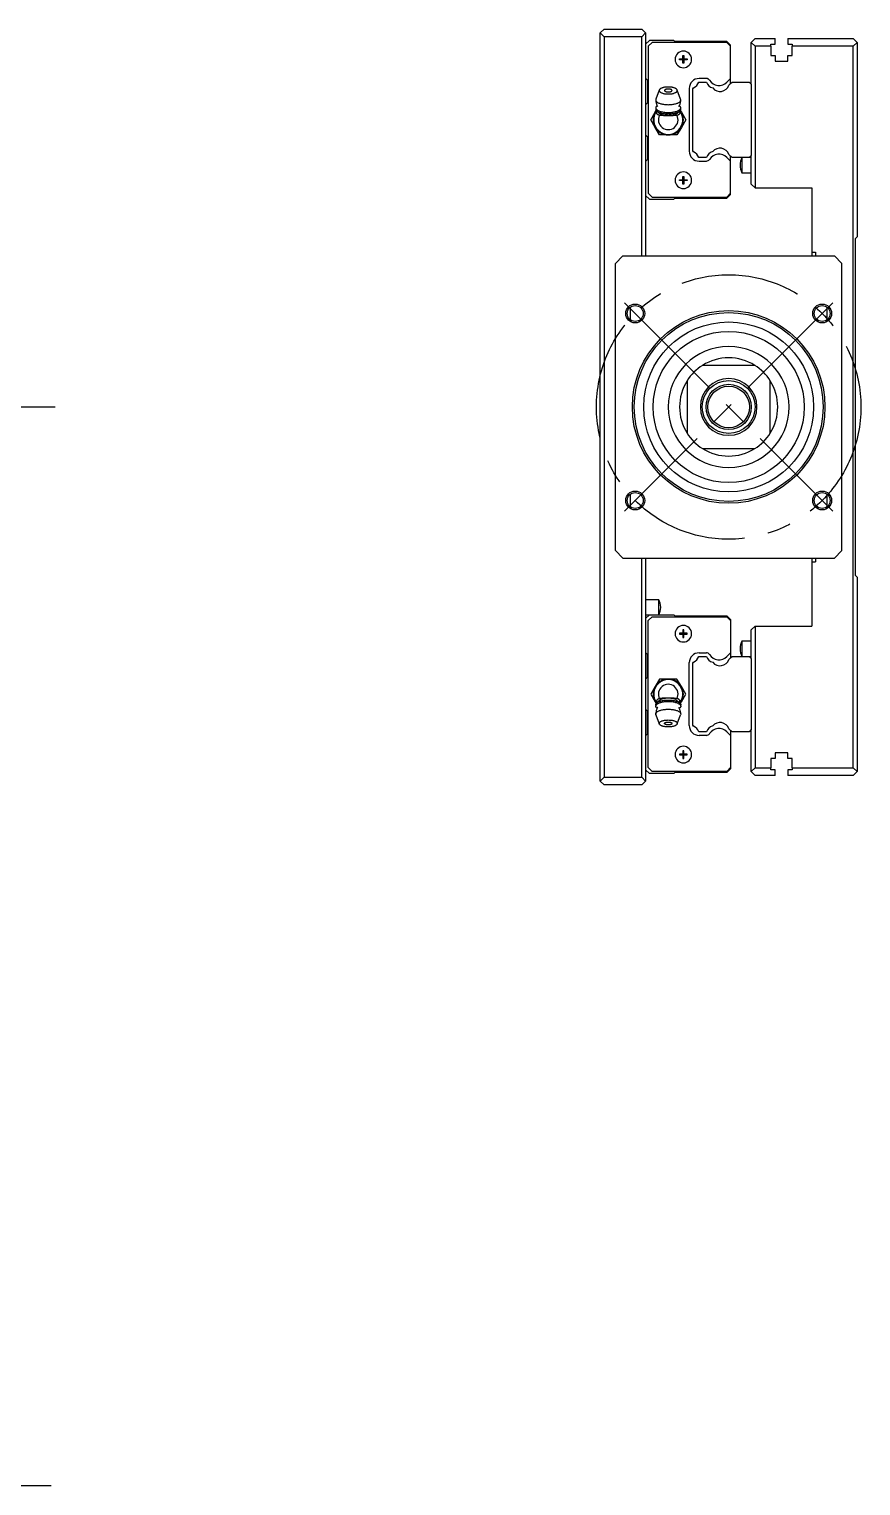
# Model space of a CAD drawing. Extents: x -34 to 620, y -356 to 113.
# Drawn here: x 399.8 to 620, y -285.5 to 100 of the extents above; entities that cross this region are included whole.
import ezdxf

# ---------------------------------------------------------------- set-up
doc = ezdxf.new("R2010")
doc.units = 0
doc.linetypes.add('CENTER', pattern=[50.8, 31.75, -6.35, 6.35, -6.35])
doc.layers.get('0').update_dxf_attribs({"linetype": 'CONTINUOUS'})
doc.layers.add('CENTER', color=1, linetype='CENTER')

msp = doc.modelspace()

# ---------------------------------------------------------------- linework, layer by layer
at = {"color": 7, "linetype": 'CONTINUOUS'}
for p, q in [((552.05, 100), (551.05, 99)), ((551.05, -99), (551.05, 99)), ((551.05, 99), (552.05, 98)), ((552.05, 100), (562.05, 100)), ((552.05, 98), (552.05, -98)), ((562.05, 98), (552.05, 98)), ((563.05, 99), (562.05, 100)), ((562.05, 98), (563.05, 99)), ((562.05, 40), (562.05, 98)), ((563.05, 99), (563.05, 40)), ((564.05, 97), (563.05, 96)), ((564.75, 96.45), (563.75, 95.45)), ((570.55, 97), (564.05, 97)), ((584.55, 96.45), (564.75, 96.45)), ((570.8, 96.75), (570.55, 97)), ((584.55, 96.75), (570.8, 96.75)), ((585.55, 95.75), (584.55, 96.75)), ((585.55, 95.45), (584.55, 96.45)), ((591.04, 96.5), (592.04, 97.5)), ((591.04, 85.4), (591.04, 96.5)), ((592.04, 95.5), (591.04, 96.5)), ((592.04, 97.5), (597.34, 97.5)), ((597.34, 96), (597.34, 97.5)), ((600.74, 97.5), (618.04, 97.5)), ((600.74, 97.5), (600.74, 96)), ((618.04, 97.5), (619.04, 96.5)), ((619.04, 96.5), (618.04, 95.5)), ((619.04, 96.5), (619.04, 45)), ((563.75, 95.45), (563.75, 56.55)), ((572.94, 92.1), (572.94, 93)), ((572.94, 93), (573.14, 93)), ((573.14, 93), (573.14, 92.1)), ((585.55, 95.45), (585.55, 95.75)), ((585.55, 86.92), (585.55, 95.45)), ((596.19, 95.5), (592.04, 95.5)), ((592.04, 95.5), (592.04, 58)), ((596.19, 95.5), (596.19, 96)), ((596.19, 96), (597.34, 96)), ((596.19, 95.5), (596.19, 93)), ((596.19, 93), (597.34, 93)), ((597.34, 93), (597.34, 91.5)), ((600.74, 96), (601.89, 96)), ((600.74, 93), (601.89, 93)), ((600.74, 91.5), (600.74, 93)), ((601.89, 96), (601.89, 95.5)), ((601.89, 93), (601.89, 95.5)), ((618.04, 95.5), (601.89, 95.5)), ((618.04, -95.5), (618.04, 95.5)), ((572.05, 91.9), (572.05, 92.1)), ((572.05, 92.1), (572.94, 92.1)), ((572.94, 91.9), (572.05, 91.9)), ((572.94, 92.1), (573.04, 92)), ((572.94, 91.9), (573.04, 92)), ((572.94, 91), (572.94, 91.9)), ((573.14, 91), (572.94, 91)), ((573.14, 92.1), (573.04, 92)), ((573.14, 91.9), (573.04, 92)), ((573.14, 92.1), (574.04, 92.1)), ((574.04, 91.9), (573.14, 91.9)), ((573.14, 91.9), (573.14, 91)), ((574.04, 92.1), (574.04, 91.9)), ((597.34, 91.5), (600.74, 91.5)), ((563.05, 87), (563.55, 86.5)), ((563.55, 86.5), (563.55, 80.5)), ((577.11, 86), (579.18, 86)), ((579.13, 86.93), (577.22, 86.93)), ((585.55, 86.92), (584.58, 85.95)), ((585.1, 85.15), (585.55, 85.6)), ((585.55, 85.6), (585.55, 86.92)), ((585.55, 85.6), (585.95, 86)), ((585.95, 86), (590.45, 86)), ((590.45, 86), (591.04, 85.4)), ((591.04, 85.4), (591.04, 66.6)), ((565.78, 81.44), (565.74, 81.27)), ((565.74, 81.27), (565.76, 81.17)), ((565.74, 81.27), (565.74, 81.26)), ((565.74, 81.26), (565.75, 81.09)), ((565.75, 81.09), (565.76, 80.93)), ((565.76, 81.17), (565.79, 81.07)), ((566.67, 83.89), (565.78, 81.44)), ((565.79, 81.07), (565.84, 80.97)), ((565.84, 80.97), (565.91, 80.88)), ((566.67, 83.89), (566.65, 83.81)), ((566.65, 83.81), (566.65, 83.73)), ((566.65, 83.73), (566.66, 83.65)), ((566.66, 83.65), (566.69, 83.58)), ((566.7, 83.95), (566.67, 83.89)), ((566.69, 83.58), (566.74, 83.5)), ((566.74, 84.02), (566.7, 83.95)), ((566.79, 84.08), (566.74, 84.02)), ((566.74, 83.5), (566.81, 83.42)), ((566.86, 84.14), (566.79, 84.08)), ((566.81, 83.42), (566.89, 83.35)), ((566.93, 84.2), (566.86, 84.14)), ((566.89, 83.35), (566.99, 83.28)), ((567.02, 84.25), (566.93, 84.2)), ((566.99, 83.28), (567.11, 83.22)), ((567.12, 84.31), (567.02, 84.25)), ((567.11, 83.22), (567.23, 83.16)), ((567.23, 84.36), (567.12, 84.31)), ((567.34, 84.41), (567.23, 84.36)), ((567.23, 83.16), (567.38, 83.1)), ((567.47, 84.45), (567.34, 84.41)), ((567.38, 83.1), (567.53, 83.05)), ((567.6, 84.49), (567.47, 84.45)), ((567.53, 83.05), (567.69, 83)), ((567.74, 84.53), (567.6, 84.49)), ((567.69, 83), (567.87, 82.96)), ((567.89, 84.57), (567.74, 84.53)), ((567.87, 82.96), (568.05, 82.92)), ((568.05, 84.6), (567.89, 84.57)), ((568.2, 84.62), (568.05, 84.6)), ((568.06, 83.83), (568.05, 83.79)), ((568.05, 83.79), (568.05, 83.76)), ((568.05, 83.76), (568.05, 83.73)), ((568.05, 83.73), (568.06, 83.69)), ((568.05, 82.92), (568.24, 82.9)), ((568.08, 83.86), (568.06, 83.83)), ((568.06, 83.69), (568.08, 83.66)), ((568.11, 83.89), (568.08, 83.86)), ((568.08, 83.66), (568.11, 83.63)), ((568.14, 83.92), (568.11, 83.89)), ((568.11, 83.63), (568.14, 83.6)), ((568.18, 83.95), (568.14, 83.92)), ((568.14, 83.6), (568.18, 83.57)), ((568.23, 83.98), (568.18, 83.95)), ((568.18, 83.57), (568.23, 83.54)), ((568.37, 84.64), (568.2, 84.62)), ((568.28, 84.01), (568.23, 83.98)), ((568.23, 83.54), (568.28, 83.51)), ((568.24, 82.9), (568.44, 82.87)), ((568.34, 84.03), (568.28, 84.01)), ((568.28, 83.51), (568.34, 83.49)), ((568.4, 84.05), (568.34, 84.03)), ((568.34, 83.49), (568.4, 83.47)), ((568.53, 84.66), (568.37, 84.64)), ((568.47, 84.07), (568.4, 84.05)), ((568.4, 83.47), (568.47, 83.45)), ((568.44, 82.87), (568.64, 82.86)), ((568.55, 84.09), (568.47, 84.07)), ((568.47, 83.45), (568.55, 83.43)), ((568.7, 84.67), (568.53, 84.66)), ((568.62, 84.11), (568.55, 84.09)), ((568.55, 83.43), (568.62, 83.41)), ((568.7, 84.12), (568.62, 84.11)), ((568.62, 83.41), (568.7, 83.4)), ((568.64, 82.86), (568.84, 82.85)), ((568.87, 84.68), (568.7, 84.67)), ((568.79, 84.13), (568.7, 84.12)), ((568.7, 83.4), (568.79, 83.39)), ((568.87, 84.14), (568.79, 84.13)), ((568.79, 83.39), (568.87, 83.38)), ((568.84, 82.85), (569.04, 82.84)), ((569.04, 84.68), (568.87, 84.68)), ((568.96, 84.14), (568.87, 84.14)), ((568.87, 83.38), (568.96, 83.38)), ((569.04, 84.14), (568.96, 84.14)), ((568.96, 83.38), (569.04, 83.38)), ((569.22, 84.68), (569.04, 84.68)), ((569.13, 84.14), (569.04, 84.14)), ((569.04, 83.38), (569.13, 83.38)), ((569.04, 82.84), (569.25, 82.85)), ((569.22, 84.14), (569.13, 84.14)), ((569.13, 83.38), (569.22, 83.38)), ((569.39, 84.67), (569.22, 84.68)), ((569.3, 84.13), (569.22, 84.14)), ((569.22, 83.38), (569.3, 83.39)), ((569.25, 82.85), (569.45, 82.86)), ((569.39, 84.12), (569.3, 84.13)), ((569.3, 83.39), (569.39, 83.4)), ((569.56, 84.66), (569.39, 84.67)), ((569.47, 84.11), (569.39, 84.12)), ((569.39, 83.4), (569.47, 83.41)), ((569.45, 82.86), (569.65, 82.87)), ((569.54, 84.09), (569.47, 84.11)), ((569.47, 83.41), (569.54, 83.43)), ((569.62, 84.07), (569.54, 84.09)), ((569.54, 83.43), (569.62, 83.45)), ((569.72, 84.64), (569.56, 84.66)), ((569.69, 84.05), (569.62, 84.07)), ((569.62, 83.45), (569.69, 83.47)), ((569.65, 82.87), (569.85, 82.9)), ((569.75, 84.03), (569.69, 84.05)), ((569.69, 83.47), (569.75, 83.49)), ((569.89, 84.62), (569.72, 84.64)), ((569.81, 84.01), (569.75, 84.03)), ((569.75, 83.49), (569.81, 83.51)), ((569.86, 83.98), (569.81, 84.01)), ((569.81, 83.51), (569.86, 83.54)), ((569.85, 82.9), (570.04, 82.92)), ((569.91, 83.95), (569.86, 83.98)), ((569.86, 83.54), (569.91, 83.57)), ((570.04, 84.6), (569.89, 84.62)), ((569.95, 83.92), (569.91, 83.95)), ((569.91, 83.57), (569.95, 83.6)), ((569.98, 83.89), (569.95, 83.92)), ((569.95, 83.6), (569.98, 83.63)), ((570.01, 83.86), (569.98, 83.89)), ((569.98, 83.63), (570.01, 83.66)), ((570.03, 83.83), (570.01, 83.86)), ((570.01, 83.66), (570.03, 83.69)), ((570.04, 83.79), (570.03, 83.83)), ((570.03, 83.69), (570.04, 83.73)), ((570.2, 84.57), (570.04, 84.6)), ((570.04, 83.76), (570.04, 83.79)), ((570.04, 83.73), (570.04, 83.76)), ((570.04, 82.92), (570.22, 82.96)), ((570.35, 84.53), (570.2, 84.57)), ((570.22, 82.96), (570.4, 83)), ((570.49, 84.49), (570.35, 84.53)), ((570.4, 83), (570.56, 83.05)), ((570.62, 84.45), (570.49, 84.49)), ((570.56, 83.05), (570.71, 83.1)), ((570.75, 84.41), (570.62, 84.45)), ((570.71, 83.1), (570.86, 83.16)), ((570.86, 84.36), (570.75, 84.41)), ((570.97, 84.31), (570.86, 84.36)), ((570.86, 83.16), (570.98, 83.22)), ((571.07, 84.25), (570.97, 84.31)), ((570.98, 83.22), (571.1, 83.28)), ((571.16, 84.2), (571.07, 84.25)), ((571.1, 83.28), (571.2, 83.35)), ((571.23, 84.14), (571.16, 84.2)), ((571.2, 83.35), (571.28, 83.42)), ((571.3, 84.08), (571.23, 84.14)), ((571.28, 83.42), (571.35, 83.5)), ((571.35, 84.02), (571.3, 84.08)), ((571.39, 83.95), (571.35, 84.02)), ((571.35, 83.5), (571.4, 83.58)), ((571.42, 83.89), (571.39, 83.95)), ((571.4, 83.58), (571.43, 83.65)), ((572.31, 81.44), (571.42, 83.89)), ((571.44, 83.81), (571.42, 83.89)), ((571.43, 83.65), (571.44, 83.73)), ((571.44, 83.73), (571.44, 83.81)), ((572.18, 80.88), (572.25, 80.97)), ((572.25, 80.97), (572.3, 81.07)), ((572.3, 81.07), (572.33, 81.17)), ((572.34, 81.27), (572.31, 81.44)), ((572.31, 80.82), (572.33, 80.98)), ((572.33, 81.17), (572.34, 81.27)), ((572.33, 80.98), (572.34, 81.15)), ((572.34, 81.15), (572.34, 81.27)), ((574.62, 84.33), (574.62, 67.67)), ((575.54, 84.2), (575.71, 84.48)), ((575.54, 67.8), (575.54, 84.2)), ((563.55, 80.5), (563.05, 80)), ((564.43, 76), (565.58, 78)), ((565.58, 78), (565.86, 78.49)), ((565.76, 79.33), (565.75, 79.26)), ((565.75, 79.26), (565.74, 79.19)), ((565.74, 79.19), (565.74, 78.82)), ((565.74, 79.19), (565.76, 79.09)), ((565.74, 78.82), (565.75, 78.75)), ((565.75, 78.75), (565.76, 78.69)), ((565.76, 80.93), (565.78, 80.77)), ((565.79, 79.39), (565.76, 79.33)), ((565.76, 79.09), (565.79, 78.99)), ((565.76, 78.69), (565.79, 78.62)), ((565.78, 80.77), (565.81, 80.61)), ((565.82, 79.46), (565.79, 79.39)), ((565.79, 78.99), (565.84, 78.9)), ((565.79, 78.62), (565.82, 78.55)), ((565.81, 80.61), (565.85, 80.45)), ((565.86, 79.52), (565.82, 79.46)), ((565.82, 78.55), (565.86, 78.49)), ((565.84, 78.9), (565.91, 78.8)), ((565.85, 80.45), (565.89, 80.3)), ((565.91, 79.59), (565.86, 79.52)), ((565.86, 78.49), (565.91, 78.42)), ((565.89, 80.3), (565.94, 80.14)), ((565.91, 80.88), (566, 80.78)), ((565.97, 79.65), (565.91, 79.59)), ((565.91, 78.8), (566, 78.71)), ((565.91, 78.42), (565.97, 78.36)), ((565.94, 80.14), (566, 80)), ((565.96, 77.98), (565.97, 78.05)), ((565.96, 77.91), (565.96, 77.98)), ((565.96, 77.84), (565.96, 77.91)), ((565.97, 77.78), (565.96, 77.84)), ((566.04, 79.71), (565.97, 79.65)), ((565.97, 78.36), (566.04, 78.3)), ((565.97, 78.05), (565.98, 78.12)), ((565.99, 77.72), (565.97, 77.78)), ((565.98, 78.12), (566.01, 78.2)), ((566.01, 77.66), (565.99, 77.72)), ((566, 80.78), (566.1, 80.69)), ((566, 80), (566.06, 79.85)), ((566, 78.71), (566.1, 78.62)), ((566.01, 78.2), (566.04, 78.27)), ((566.04, 77.61), (566.01, 77.66)), ((566.11, 79.77), (566.04, 79.71)), ((566.04, 78.3), (567.04, 77.46)), ((566.04, 78.3), (566.16, 78.21)), ((566.04, 78.27), (566.04, 78.29)), ((566.08, 77.55), (566.04, 77.61)), ((566.06, 79.85), (566.13, 79.71)), ((566.12, 77.5), (566.08, 77.55)), ((566.1, 80.69), (566.23, 80.61)), ((566.1, 78.62), (566.23, 78.53)), ((566.17, 77.46), (566.12, 77.5)), ((566.13, 79.71), (566.21, 79.57)), ((566.16, 78.21), (566.3, 78.12)), ((566.22, 77.41), (566.17, 77.46)), ((566.21, 79.57), (566.25, 79.51)), ((566.29, 77.36), (566.22, 77.41)), ((566.23, 80.61), (566.38, 80.52)), ((566.23, 78.53), (566.38, 78.45)), ((566.37, 77.32), (566.29, 77.36)), ((566.3, 78.12), (566.46, 78.03)), ((566.45, 77.28), (566.37, 77.32)), ((566.38, 80.52), (566.54, 80.45)), ((566.38, 78.45), (566.54, 78.37)), ((566.54, 77.24), (566.45, 77.28)), ((566.46, 78.03), (566.64, 77.96)), ((566.54, 80.45), (566.71, 80.37)), ((566.54, 78.37), (566.71, 78.3)), ((566.63, 77.21), (566.54, 77.24)), ((566.73, 77.18), (566.63, 77.21)), ((566.64, 77.96), (566.83, 77.88)), ((566.71, 80.37), (566.9, 80.31)), ((566.71, 78.3), (566.9, 78.23)), ((566.89, 77.16), (566.73, 77.18)), ((566.83, 77.88), (567.04, 77.82)), ((567.04, 77.15), (566.89, 77.16)), ((566.9, 80.31), (567.11, 80.24)), ((566.9, 78.23), (567.11, 78.17)), ((567.04, 77.82), (567.26, 77.76)), ((567.09, 77.42), (567.04, 77.46)), ((567.04, 77.46), (567.04, 77.46)), ((567.19, 77.13), (567.04, 77.15)), ((567.14, 77.39), (567.09, 77.42)), ((567.11, 80.24), (567.32, 80.19)), ((567.11, 78.17), (567.32, 78.11)), ((567.2, 77.35), (567.14, 77.39)), ((567.35, 77.12), (567.19, 77.13)), ((567.26, 77.32), (567.2, 77.35)), ((567.26, 77.76), (567.49, 77.71)), ((567.33, 77.3), (567.26, 77.32)), ((567.32, 80.19), (567.55, 80.14)), ((567.32, 78.11), (567.55, 78.07)), ((567.4, 77.27), (567.33, 77.3)), ((567.52, 77.11), (567.35, 77.12)), ((567.48, 77.25), (567.4, 77.27)), ((567.55, 77.23), (567.48, 77.25)), ((567.49, 77.71), (567.73, 77.66)), ((567.68, 77.1), (567.52, 77.11)), ((567.55, 80.14), (567.78, 80.1)), ((567.55, 78.07), (567.78, 78.02)), ((567.64, 77.21), (567.55, 77.23)), ((567.72, 77.19), (567.64, 77.21)), ((567.8, 77.18), (567.72, 77.19)), ((567.73, 77.66), (567.99, 77.63)), ((567.78, 80.1), (568.03, 80.07)), ((567.78, 78.02), (568.03, 77.99)), ((567.88, 77.16), (567.8, 77.18)), ((567.96, 77.15), (567.88, 77.16)), ((568.04, 77.14), (567.96, 77.15)), ((567.99, 77.63), (568.24, 77.6)), ((568.03, 80.07), (568.27, 80.04)), ((568.03, 77.99), (568.27, 77.96)), ((568.12, 77.13), (568.04, 77.14)), ((568.21, 77.13), (568.12, 77.13)), ((568.3, 77.12), (568.21, 77.13)), ((568.24, 77.6), (568.51, 77.58)), ((568.27, 80.04), (568.53, 80.02)), ((568.27, 77.96), (568.53, 77.94)), ((568.39, 77.11), (568.3, 77.12)), ((568.48, 77.11), (568.39, 77.11)), ((568.51, 77.58), (568.78, 77.56)), ((568.53, 80.02), (568.79, 80.01)), ((568.53, 77.94), (568.79, 77.93)), ((568.78, 77.56), (569.04, 77.56)), ((568.79, 80.01), (569.04, 80)), ((568.79, 77.93), (569.04, 77.93)), ((569.04, 77.93), (569.3, 77.93)), ((569.04, 77.56), (569.31, 77.56)), ((569.04, 80), (569.3, 80.01)), ((569.3, 80.01), (569.56, 80.02)), ((569.3, 77.93), (569.56, 77.94)), ((569.31, 77.56), (569.58, 77.58)), ((569.56, 80.02), (569.82, 80.04)), ((569.56, 77.94), (569.82, 77.96)), ((569.58, 77.58), (569.85, 77.6)), ((569.7, 77.11), (569.61, 77.11)), ((569.79, 77.12), (569.7, 77.11)), ((569.88, 77.13), (569.79, 77.12)), ((569.82, 80.04), (570.06, 80.07)), ((569.82, 77.96), (570.06, 77.99)), ((569.85, 77.6), (570.1, 77.63)), ((569.97, 77.13), (569.88, 77.13)), ((570.05, 77.14), (569.97, 77.13)), ((570.13, 77.15), (570.05, 77.14)), ((570.06, 80.07), (570.31, 80.1)), ((570.06, 77.99), (570.31, 78.02)), ((570.1, 77.63), (570.36, 77.66)), ((570.21, 77.16), (570.13, 77.15)), ((570.29, 77.18), (570.21, 77.16)), ((570.37, 77.19), (570.29, 77.18)), ((570.31, 80.1), (570.54, 80.14)), ((570.31, 78.02), (570.54, 78.07)), ((570.36, 77.66), (570.6, 77.71)), ((570.45, 77.21), (570.37, 77.19)), ((570.62, 77.11), (570.43, 77.1)), ((570.54, 77.23), (570.45, 77.21)), ((570.54, 80.14), (570.77, 80.19)), ((570.54, 78.07), (570.77, 78.11)), ((570.61, 77.25), (570.54, 77.23)), ((570.6, 77.71), (570.83, 77.76)), ((570.69, 77.27), (570.61, 77.25)), ((570.83, 77.13), (570.62, 77.11)), ((570.76, 77.3), (570.69, 77.27)), ((570.83, 77.32), (570.76, 77.3)), ((570.77, 80.19), (570.98, 80.24)), ((570.77, 78.11), (570.98, 78.17)), ((570.83, 77.76), (571.05, 77.82)), ((570.89, 77.35), (570.83, 77.32)), ((571, 77.14), (570.83, 77.13)), ((570.95, 77.39), (570.89, 77.35)), ((571, 77.42), (570.95, 77.39)), ((570.98, 80.24), (571.19, 80.31)), ((570.98, 78.17), (571.19, 78.23)), ((571.05, 77.46), (571, 77.42)), ((571.18, 77.16), (571, 77.14)), ((571.05, 77.46), (572.05, 78.3)), ((571.05, 77.82), (571.26, 77.88)), ((571.05, 77.46), (571.05, 77.46)), ((571.36, 77.18), (571.18, 77.16)), ((571.19, 80.31), (571.38, 80.37)), ((571.19, 78.23), (571.38, 78.3)), ((571.26, 77.88), (571.45, 77.96)), ((571.46, 77.21), (571.36, 77.18)), ((571.38, 80.37), (571.55, 80.45)), ((571.38, 78.3), (571.55, 78.37)), ((571.45, 77.96), (571.63, 78.03)), ((571.55, 77.24), (571.46, 77.21)), ((571.55, 80.45), (571.71, 80.52)), ((571.55, 78.37), (571.71, 78.45)), ((571.64, 77.28), (571.55, 77.24)), ((571.63, 78.03), (571.79, 78.12)), ((571.72, 77.32), (571.64, 77.28)), ((571.71, 80.52), (571.86, 80.61)), ((571.71, 78.45), (571.86, 78.53)), ((571.8, 77.36), (571.72, 77.32)), ((571.79, 78.12), (571.93, 78.21)), ((571.87, 77.41), (571.8, 77.36)), ((571.84, 79.52), (571.86, 79.55)), ((571.86, 80.61), (571.99, 80.69)), ((571.86, 79.55), (571.95, 79.7)), ((571.86, 78.53), (571.99, 78.62)), ((571.92, 77.46), (571.87, 77.41)), ((571.97, 77.5), (571.92, 77.46)), ((571.93, 78.21), (572.05, 78.3)), ((571.95, 79.7), (572.03, 79.85)), ((572.01, 77.55), (571.97, 77.5)), ((572.05, 79.71), (571.98, 79.77)), ((571.99, 80.69), (572.09, 80.78)), ((571.99, 78.62), (572.09, 78.71)), ((572.05, 77.61), (572.01, 77.55)), ((572.03, 79.85), (572.1, 80.01)), ((572.12, 79.65), (572.05, 79.71)), ((572.05, 78.3), (572.12, 78.36)), ((572.05, 78.29), (572.05, 78.27)), ((572.05, 78.27), (572.08, 78.2)), ((572.08, 77.66), (572.05, 77.61)), ((572.08, 78.2), (572.11, 78.12)), ((572.1, 77.72), (572.08, 77.66)), ((572.09, 80.78), (572.18, 80.88)), ((572.09, 78.71), (572.18, 78.8)), ((572.1, 80.01), (572.16, 80.17)), ((572.12, 77.78), (572.1, 77.72)), ((572.11, 78.12), (572.12, 78.05)), ((572.18, 79.59), (572.12, 79.65)), ((572.12, 78.36), (572.18, 78.42)), ((572.12, 78.05), (572.13, 77.98)), ((572.13, 77.84), (572.12, 77.78)), ((572.13, 77.98), (572.13, 77.91)), ((572.13, 77.91), (572.13, 77.84)), ((572.16, 80.17), (572.21, 80.33)), ((572.23, 79.52), (572.18, 79.59)), ((572.18, 78.8), (572.25, 78.9)), ((572.18, 78.42), (572.23, 78.49)), ((572.21, 80.33), (572.25, 80.49)), ((572.27, 79.46), (572.23, 79.52)), ((572.23, 78.49), (572.27, 78.55)), ((572.23, 78.49), (572.51, 78)), ((572.25, 80.49), (572.29, 80.65)), ((572.25, 78.9), (572.3, 78.99)), ((572.3, 79.39), (572.27, 79.46)), ((572.27, 78.55), (572.3, 78.62)), ((572.29, 80.65), (572.31, 80.82)), ((572.33, 79.33), (572.3, 79.39)), ((572.3, 78.99), (572.33, 79.09)), ((572.3, 78.62), (572.33, 78.69)), ((572.34, 79.26), (572.33, 79.33)), ((572.33, 79.09), (572.34, 79.19)), ((572.33, 78.69), (572.34, 78.75)), ((572.34, 79.19), (572.34, 79.26)), ((572.34, 78.82), (572.34, 79.19)), ((572.34, 78.75), (572.34, 78.82)), ((572.51, 78), (573.66, 76)), ((565.58, 74), (564.43, 76)), ((566.74, 72), (565.58, 74)), ((567.84, 77.09), (567.68, 77.1)), ((568.02, 77.09), (567.84, 77.09)), ((568.19, 77.08), (568.02, 77.09)), ((568.36, 77.08), (568.19, 77.08)), ((568.52, 77.08), (568.36, 77.08)), ((568.57, 77.1), (568.48, 77.11)), ((568.7, 77.07), (568.52, 77.08)), ((568.65, 77.1), (568.57, 77.1)), ((568.73, 77.1), (568.65, 77.1)), ((568.87, 77.07), (568.7, 77.07)), ((568.81, 77.1), (568.73, 77.1)), ((568.89, 77.09), (568.81, 77.1)), ((569.04, 77.07), (568.87, 77.07)), ((568.97, 77.09), (568.89, 77.09)), ((569.04, 77.09), (568.97, 77.09)), ((569.12, 77.09), (569.04, 77.09)), ((569.25, 77.07), (569.04, 77.07)), ((569.2, 77.09), (569.12, 77.09)), ((569.28, 77.1), (569.2, 77.09)), ((569.45, 77.07), (569.25, 77.07)), ((569.36, 77.1), (569.28, 77.1)), ((569.44, 77.1), (569.36, 77.1)), ((569.52, 77.1), (569.44, 77.1)), ((569.65, 77.08), (569.45, 77.07)), ((569.61, 77.11), (569.52, 77.1)), ((569.84, 77.08), (569.65, 77.08)), ((570.04, 77.09), (569.84, 77.08)), ((570.25, 77.09), (570.04, 77.09)), ((570.43, 77.1), (570.25, 77.09)), ((572.51, 74), (571.35, 72)), ((573.66, 76), (572.51, 74)), ((563.05, 72), (563.55, 71.5)), ((563.55, 71.5), (563.55, 65.5)), ((569.04, 72), (566.74, 72)), ((571.35, 72), (569.04, 72)), ((575.71, 67.52), (575.54, 67.8)), ((579.18, 66), (577.11, 66)), ((584.58, 66.05), (585.55, 65.08)), ((585.95, 66), (585.1, 66.85)), ((585.55, 65.08), (585.55, 66.4)), ((590.45, 66), (585.95, 66)), ((588.54, 66), (588.54, 62)), ((591.04, 66.6), (590.45, 66)), ((591.04, 66), (590.45, 66)), ((591.04, 59), (591.04, 66.6)), ((563.55, 65.5), (563.05, 65)), ((577.22, 65.07), (579.13, 65.07)), ((585.55, 56.55), (585.55, 65.08)), ((588.04, 64.06), (588.04, 63.94)), ((588.54, 62), (591.04, 62)), ((572.05, 60.1), (572.94, 60.1)), ((572.05, 59.9), (572.05, 60.1)), ((572.94, 59.9), (572.05, 59.9)), ((572.94, 60.1), (572.94, 61)), ((572.94, 61), (573.14, 61)), ((572.94, 60.1), (573.04, 60)), ((572.94, 59.9), (573.04, 60)), ((572.94, 59), (572.94, 59.9)), ((573.14, 59), (572.94, 59)), ((573.14, 60.1), (573.04, 60)), ((573.14, 59.9), (573.04, 60)), ((573.14, 61), (573.14, 60.1)), ((573.14, 60.1), (574.04, 60.1)), ((574.04, 59.9), (573.14, 59.9)), ((573.14, 59.9), (573.14, 59)), ((574.04, 60.1), (574.04, 59.9)), ((591.04, 59), (592.04, 58)), ((592.04, 58), (607.04, 58)), ((607.04, 58), (607.04, 41)), ((563.05, 56), (564.05, 55)), ((563.75, 56.55), (564.75, 55.55)), ((564.05, 55), (570.55, 55)), ((564.75, 55.55), (584.55, 55.55)), ((570.55, 55), (570.8, 55.25)), ((570.8, 55.25), (584.55, 55.25)), ((584.55, 55.55), (585.55, 56.55)), ((584.55, 55.25), (585.55, 56.25)), ((585.55, 56.25), (585.55, 56.55)), ((618.54, 44.5), (619.04, 45)), ((618.54, 44.5), (618.54, -44.5)), ((557.04, 40), (555.04, 38)), ((557.04, 40), (613.04, 40)), ((607.04, 41), (607.04, 40)), ((607.04, 41), (608.04, 41)), ((608.04, 41), (608.04, 40)), ((615.04, 38), (613.04, 40)), ((555.04, -38), (555.04, 38)), ((615.04, -38), (615.04, 38)), ((559.04, 23.06), (559.04, 26.44)), ((611.04, 26.44), (611.04, 23.06)), ((591.97, 11), (578.12, 11)), ((574.04, 6.93), (574.04, -6.93)), ((596.04, -6.93), (596.04, 6.93)), ((578.12, -11), (591.97, -11)), ((559.04, -26.44), (559.04, -23.06)), ((611.04, -23.06), (611.04, -26.44)), ((555.04, -38), (557.04, -40)), ((613.04, -40), (615.04, -38)), ((557.04, -40), (613.04, -40)), ((562.05, -98), (562.05, -40)), ((563.05, -40), (563.05, -99)), ((607.04, -40), (607.04, -41)), ((607.04, -41), (607.04, -58)), ((607.04, -41), (608.04, -41)), ((608.04, -40), (608.04, -41)), ((619.04, -45), (618.54, -44.5)), ((619.04, -45), (619.04, -96.5)), ((566.55, -51), (563.05, -51)), ((566.55, -53), (566.55, -51)), ((566.55, -55), (566.55, -53)), ((567.05, -53.06), (567.05, -52.94)), ((563.05, -55), (564.05, -55)), ((563.05, -56), (564.05, -55)), ((563.75, -56.55), (564.75, -55.55)), ((563.75, -95.45), (563.75, -56.55)), ((564.05, -55), (570.55, -55)), ((564.75, -55.55), (584.55, -55.55)), ((570.55, -55), (570.8, -55.25)), ((570.8, -55.25), (584.55, -55.25)), ((584.55, -55.25), (585.55, -56.25)), ((584.55, -55.55), (585.55, -56.55)), ((585.55, -56.25), (585.55, -56.55)), ((585.55, -56.55), (585.55, -65.08)), ((572.94, -59.9), (572.05, -59.9)), ((572.05, -59.9), (572.05, -60.1)), ((572.05, -60.1), (572.94, -60.1)), ((572.94, -59), (572.94, -59.9)), ((573.14, -59), (572.94, -59)), ((572.94, -59.9), (573.04, -60)), ((572.94, -60.1), (573.04, -60)), ((572.94, -60.1), (572.94, -61)), ((572.94, -61), (573.14, -61)), ((573.14, -59.9), (573.04, -60)), ((573.14, -60.1), (573.04, -60)), ((573.14, -59.9), (573.14, -59)), ((574.04, -59.9), (573.14, -59.9)), ((573.14, -61), (573.14, -60.1)), ((573.14, -60.1), (574.04, -60.1)), ((574.04, -60.1), (574.04, -59.9)), ((592.04, -58), (591.04, -59)), ((591.04, -66.6), (591.04, -59)), ((592.04, -58), (607.04, -58)), ((592.04, -58), (592.04, -95.5)), ((563.55, -65.5), (563.05, -65)), ((563.55, -71.5), (563.55, -65.5)), ((577.22, -65.07), (579.13, -65.07)), ((584.58, -66.05), (585.55, -65.08)), ((585.55, -65.08), (585.55, -66.4)), ((588.04, -63.94), (588.04, -64.06)), ((591.04, -62), (588.54, -62)), ((588.54, -62), (588.54, -66)), ((574.62, -84.33), (574.62, -67.67)), ((575.54, -67.8), (575.71, -67.52)), ((575.54, -84.2), (575.54, -67.8)), ((577.11, -66), (579.18, -66)), ((585.1, -66.85), (585.55, -66.4)), ((585.55, -66.4), (585.95, -66)), ((585.95, -66), (590.45, -66)), ((590.45, -66), (591.04, -66)), ((590.45, -66), (591.04, -66.6)), ((591.04, -66.6), (591.04, -85.4)), ((563.05, -72), (563.55, -71.5)), ((566.74, -72), (565.58, -74)), ((569.04, -72), (566.74, -72)), ((571.35, -72), (569.04, -72)), ((572.51, -74), (571.35, -72)), ((565.58, -74), (564.43, -76)), ((564.43, -76), (565.58, -78)), ((567.64, -77.1), (567.45, -77.11)), ((567.84, -77.09), (567.64, -77.1)), ((568.03, -77.09), (567.84, -77.09)), ((568.23, -77.08), (568.03, -77.09)), ((568.43, -77.08), (568.23, -77.08)), ((568.64, -77.07), (568.43, -77.08)), ((568.5, -77.11), (568.43, -77.11)), ((568.57, -77.1), (568.5, -77.11)), ((568.65, -77.1), (568.57, -77.1)), ((568.84, -77.07), (568.64, -77.07)), ((568.73, -77.1), (568.65, -77.1)), ((568.81, -77.1), (568.73, -77.1)), ((568.89, -77.09), (568.81, -77.1)), ((569.04, -77.07), (568.84, -77.07)), ((568.97, -77.09), (568.89, -77.09)), ((569.04, -77.09), (568.97, -77.09)), ((569.25, -77.07), (569.04, -77.07)), ((569.12, -77.09), (569.04, -77.09)), ((569.2, -77.09), (569.12, -77.09)), ((569.28, -77.1), (569.2, -77.09)), ((569.45, -77.07), (569.25, -77.07)), ((569.36, -77.1), (569.28, -77.1)), ((569.44, -77.1), (569.36, -77.1)), ((569.52, -77.1), (569.44, -77.1)), ((569.65, -77.08), (569.45, -77.07)), ((569.57, -77.11), (569.52, -77.1)), ((569.63, -77.11), (569.57, -77.11)), ((569.68, -77.11), (569.63, -77.11)), ((569.86, -77.08), (569.65, -77.08)), ((570.05, -77.09), (569.86, -77.08)), ((570.25, -77.09), (570.05, -77.09)), ((570.45, -77.1), (570.25, -77.09)), ((570.64, -77.11), (570.45, -77.1)), ((573.66, -76), (572.51, -74)), ((572.51, -78), (573.66, -76)), ((563.55, -80.5), (563.05, -80)), ((563.55, -86.5), (563.55, -80.5)), ((565.58, -78), (565.86, -78.49)), ((565.75, -78.75), (565.76, -78.69)), ((565.74, -78.82), (565.75, -78.75)), ((565.74, -78.82), (565.74, -79.19)), ((565.74, -79.19), (565.76, -79.09)), ((565.75, -79.26), (565.74, -79.19)), ((565.76, -79.33), (565.75, -79.26)), ((565.76, -78.69), (565.79, -78.62)), ((565.76, -79.09), (565.79, -78.99)), ((565.79, -79.39), (565.76, -79.33)), ((565.78, -80.82), (565.76, -80.98)), ((565.8, -80.65), (565.78, -80.82)), ((565.79, -78.62), (565.82, -78.55)), ((565.79, -78.99), (565.84, -78.9)), ((565.82, -79.46), (565.79, -79.39)), ((565.84, -80.49), (565.8, -80.65)), ((565.82, -78.55), (565.86, -78.49)), ((565.86, -79.52), (565.82, -79.46)), ((565.84, -78.9), (565.91, -78.8)), ((565.88, -80.33), (565.84, -80.49)), ((565.84, -80.97), (565.91, -80.88)), ((565.86, -78.49), (565.91, -78.42)), ((565.91, -79.59), (565.86, -79.52)), ((565.93, -80.17), (565.88, -80.33)), ((565.91, -78.42), (565.97, -78.36)), ((565.91, -78.8), (566, -78.71)), ((565.97, -79.65), (565.91, -79.59)), ((565.91, -80.88), (566, -80.78)), ((565.99, -80.01), (565.93, -80.17)), ((565.97, -77.78), (565.96, -77.85)), ((565.96, -77.85), (565.96, -77.91)), ((565.96, -77.91), (565.96, -77.98)), ((565.96, -77.98), (565.97, -78.05)), ((565.99, -77.72), (565.97, -77.78)), ((565.97, -78.05), (565.98, -78.12)), ((565.97, -78.36), (566.04, -78.3)), ((566.04, -79.71), (565.97, -79.65)), ((565.98, -78.12), (566.01, -78.2)), ((566.01, -77.66), (565.99, -77.72)), ((566.06, -79.85), (565.99, -80.01)), ((566, -78.71), (566.1, -78.62)), ((566, -80.78), (566.1, -80.69)), ((566.04, -77.61), (566.01, -77.66)), ((566.01, -78.2), (566.04, -78.27)), ((567.04, -77.46), (566.04, -78.3)), ((566.08, -77.55), (566.04, -77.61)), ((566.04, -78.3), (566.16, -78.21)), ((566.04, -78.27), (566.04, -78.29)), ((566.04, -79.71), (566.11, -79.77)), ((566.14, -79.7), (566.06, -79.85)), ((566.12, -77.5), (566.08, -77.55)), ((566.1, -78.62), (566.23, -78.53)), ((566.1, -80.69), (566.23, -80.61)), ((566.17, -77.46), (566.12, -77.5)), ((566.23, -79.55), (566.14, -79.7)), ((566.16, -78.21), (566.3, -78.12)), ((566.22, -77.41), (566.17, -77.46)), ((566.29, -77.36), (566.22, -77.41)), ((566.23, -78.53), (566.38, -78.45)), ((566.25, -79.52), (566.23, -79.55)), ((566.23, -80.61), (566.38, -80.52)), ((566.36, -77.32), (566.29, -77.36)), ((566.3, -78.12), (566.46, -78.03)), ((566.44, -77.28), (566.36, -77.32)), ((566.38, -78.45), (566.54, -78.37)), ((566.38, -80.52), (566.54, -80.45)), ((566.53, -77.24), (566.44, -77.28)), ((566.46, -78.03), (566.64, -77.96)), ((566.63, -77.21), (566.53, -77.24)), ((566.54, -78.37), (566.71, -78.3)), ((566.54, -80.45), (566.71, -80.37)), ((566.73, -77.18), (566.63, -77.21)), ((566.64, -77.96), (566.83, -77.88)), ((566.71, -78.3), (566.9, -78.23)), ((566.71, -80.37), (566.9, -80.31)), ((566.9, -77.16), (566.73, -77.18)), ((566.83, -77.88), (567.04, -77.82)), ((567.08, -77.14), (566.9, -77.16)), ((566.9, -78.23), (567.11, -78.17)), ((566.9, -80.31), (567.11, -80.24)), ((567.07, -77.44), (567.04, -77.46)), ((567.04, -77.82), (567.26, -77.76)), ((567.12, -77.4), (567.07, -77.44)), ((567.26, -77.13), (567.08, -77.14)), ((567.11, -78.17), (567.32, -78.11)), ((567.11, -80.24), (567.32, -80.19)), ((567.16, -77.38), (567.12, -77.4)), ((567.2, -77.36), (567.16, -77.38)), ((567.24, -77.33), (567.2, -77.36)), ((567.29, -77.31), (567.24, -77.33)), ((567.45, -77.11), (567.26, -77.13)), ((567.26, -77.76), (567.49, -77.71)), ((567.34, -77.29), (567.29, -77.31)), ((567.32, -78.11), (567.55, -78.07)), ((567.32, -80.19), (567.55, -80.14)), ((567.4, -77.27), (567.34, -77.29)), ((567.43, -77.26), (567.4, -77.27)), ((567.46, -77.25), (567.43, -77.26)), ((567.49, -77.24), (567.46, -77.25)), ((567.53, -77.23), (567.49, -77.24)), ((567.49, -77.71), (567.73, -77.66)), ((567.57, -77.22), (567.53, -77.23)), ((567.55, -78.07), (567.78, -78.02)), ((567.55, -80.14), (567.78, -80.1)), ((567.62, -77.21), (567.57, -77.22)), ((567.67, -77.2), (567.62, -77.21)), ((567.72, -77.19), (567.67, -77.2)), ((567.8, -77.17), (567.72, -77.19)), ((567.73, -77.66), (567.99, -77.63)), ((567.78, -78.02), (568.03, -77.99)), ((567.78, -80.1), (568.03, -80.07)), ((567.88, -77.16), (567.8, -77.17)), ((567.95, -77.15), (567.88, -77.16)), ((568.02, -77.14), (567.95, -77.15)), ((567.99, -77.63), (568.24, -77.6)), ((568.07, -77.14), (568.02, -77.14)), ((568.03, -77.99), (568.27, -77.96)), ((568.03, -80.07), (568.27, -80.04)), ((568.12, -77.13), (568.07, -77.14)), ((568.2, -77.13), (568.12, -77.13)), ((568.28, -77.12), (568.2, -77.13)), ((568.24, -77.6), (568.51, -77.58)), ((568.27, -77.96), (568.53, -77.94)), ((568.27, -80.04), (568.53, -80.02)), ((568.35, -77.11), (568.28, -77.12)), ((568.43, -77.11), (568.35, -77.11)), ((568.51, -77.58), (568.78, -77.56)), ((568.53, -77.94), (568.79, -77.93)), ((568.53, -80.02), (568.79, -80.01)), ((568.78, -77.56), (569.04, -77.56)), ((568.79, -77.93), (569.04, -77.93)), ((568.79, -80.01), (569.04, -80)), ((569.04, -77.56), (569.31, -77.56)), ((569.04, -77.93), (569.3, -77.93)), ((569.04, -80), (569.3, -80.01)), ((569.3, -77.93), (569.56, -77.94)), ((569.3, -80.01), (569.56, -80.02)), ((569.31, -77.56), (569.58, -77.58)), ((569.56, -77.94), (569.82, -77.96)), ((569.56, -80.02), (569.82, -80.04)), ((569.58, -77.58), (569.85, -77.6)), ((569.74, -77.11), (569.68, -77.11)), ((569.79, -77.12), (569.74, -77.11)), ((569.85, -77.12), (569.79, -77.12)), ((569.82, -77.96), (570.06, -77.99)), ((569.82, -80.04), (570.06, -80.07)), ((569.91, -77.13), (569.85, -77.12)), ((569.85, -77.6), (570.1, -77.63)), ((569.97, -77.13), (569.91, -77.13)), ((570.01, -77.14), (569.97, -77.13)), ((570.06, -77.14), (570.01, -77.14)), ((570.11, -77.15), (570.06, -77.14)), ((570.06, -77.99), (570.31, -78.02)), ((570.06, -80.07), (570.31, -80.1)), ((570.1, -77.63), (570.36, -77.66)), ((570.17, -77.16), (570.11, -77.15)), ((570.23, -77.17), (570.17, -77.16)), ((570.3, -77.18), (570.23, -77.17)), ((570.37, -77.19), (570.3, -77.18)), ((570.31, -78.02), (570.54, -78.07)), ((570.31, -80.1), (570.54, -80.14)), ((570.36, -77.66), (570.6, -77.71)), ((570.45, -77.21), (570.37, -77.19)), ((570.52, -77.22), (570.45, -77.21)), ((570.59, -77.24), (570.52, -77.22)), ((570.54, -78.07), (570.77, -78.11)), ((570.54, -80.14), (570.77, -80.19)), ((570.64, -77.26), (570.59, -77.24)), ((570.6, -77.71), (570.83, -77.76)), ((570.83, -77.13), (570.64, -77.11)), ((570.69, -77.27), (570.64, -77.26)), ((570.76, -77.29), (570.69, -77.27)), ((570.82, -77.32), (570.76, -77.29)), ((570.77, -78.11), (570.98, -78.17)), ((570.77, -80.19), (570.98, -80.24)), ((570.87, -77.34), (570.82, -77.32)), ((571.01, -77.14), (570.83, -77.13)), ((570.83, -77.76), (571.05, -77.82)), ((570.92, -77.37), (570.87, -77.34)), ((570.97, -77.4), (570.92, -77.37)), ((571.02, -77.43), (570.97, -77.4)), ((570.98, -78.17), (571.19, -78.23)), ((570.98, -80.24), (571.19, -80.31)), ((571.19, -77.16), (571.01, -77.14)), ((571.05, -77.46), (571.02, -77.43)), ((572.05, -78.3), (571.05, -77.46)), ((571.05, -77.82), (571.26, -77.88)), ((571.36, -77.18), (571.19, -77.16)), ((571.19, -78.23), (571.38, -78.3)), ((571.19, -80.31), (571.38, -80.37)), ((571.26, -77.88), (571.45, -77.96)), ((571.46, -77.21), (571.36, -77.18)), ((571.38, -78.3), (571.55, -78.37)), ((571.38, -80.37), (571.55, -80.45)), ((571.45, -77.96), (571.63, -78.03)), ((571.56, -77.24), (571.46, -77.21)), ((571.55, -78.37), (571.71, -78.45)), ((571.55, -80.45), (571.71, -80.52)), ((571.64, -77.28), (571.56, -77.24)), ((571.63, -78.03), (571.79, -78.12)), ((571.73, -77.32), (571.64, -77.28)), ((571.71, -78.45), (571.86, -78.53)), ((571.71, -80.52), (571.86, -80.61)), ((571.8, -77.36), (571.73, -77.32)), ((571.79, -78.12), (571.93, -78.21)), ((571.87, -77.41), (571.8, -77.36)), ((571.88, -79.57), (571.84, -79.51)), ((571.86, -78.53), (571.99, -78.62)), ((571.86, -80.61), (571.99, -80.69)), ((571.92, -77.46), (571.87, -77.41)), ((571.96, -79.71), (571.88, -79.57)), ((571.97, -77.5), (571.92, -77.46)), ((571.93, -78.21), (572.05, -78.3)), ((572.03, -79.85), (571.96, -79.71)), ((572.01, -77.55), (571.97, -77.5)), ((571.98, -79.77), (572.05, -79.71)), ((571.99, -78.62), (572.09, -78.71)), ((571.99, -80.69), (572.09, -80.78)), ((572.05, -77.61), (572.01, -77.55)), ((572.09, -80), (572.03, -79.85)), ((572.08, -77.66), (572.05, -77.61)), ((572.05, -78.27), (572.08, -78.2)), ((572.05, -78.29), (572.05, -78.27)), ((572.05, -78.3), (572.12, -78.36)), ((572.12, -79.65), (572.05, -79.71)), ((572.1, -77.72), (572.08, -77.66)), ((572.08, -78.2), (572.11, -78.12)), ((572.09, -78.71), (572.18, -78.8)), ((572.15, -80.14), (572.09, -80)), ((572.09, -80.78), (572.18, -80.88)), ((572.12, -77.78), (572.1, -77.72)), ((572.11, -78.12), (572.12, -78.05)), ((572.13, -77.84), (572.12, -77.78)), ((572.12, -78.05), (572.13, -77.98)), ((572.12, -78.36), (572.18, -78.42)), ((572.18, -79.59), (572.12, -79.65)), ((572.13, -77.91), (572.13, -77.84)), ((572.13, -77.98), (572.13, -77.91)), ((572.2, -80.3), (572.15, -80.14)), ((572.18, -78.42), (572.23, -78.49)), ((572.18, -78.8), (572.25, -78.9)), ((572.23, -79.52), (572.18, -79.59)), ((572.18, -80.88), (572.25, -80.97)), ((572.24, -80.45), (572.2, -80.3)), ((572.23, -78.49), (572.51, -78)), ((572.23, -78.49), (572.27, -78.55)), ((572.27, -79.46), (572.23, -79.52)), ((572.28, -80.61), (572.24, -80.45)), ((572.25, -78.9), (572.3, -78.99)), ((572.27, -78.55), (572.3, -78.62)), ((572.3, -79.39), (572.27, -79.46)), ((572.31, -80.77), (572.28, -80.61)), ((572.3, -78.62), (572.33, -78.69)), ((572.3, -78.99), (572.33, -79.09)), ((572.33, -79.33), (572.3, -79.39)), ((572.33, -80.93), (572.31, -80.77)), ((572.33, -78.69), (572.34, -78.75)), ((572.33, -79.09), (572.34, -79.19)), ((572.34, -79.26), (572.33, -79.33)), ((572.34, -81.09), (572.33, -80.93)), ((572.34, -78.75), (572.34, -78.82)), ((572.34, -79.19), (572.34, -78.82)), ((572.34, -79.19), (572.34, -79.26)), ((565.75, -81.15), (565.74, -81.27)), ((565.74, -81.27), (565.76, -81.17)), ((565.78, -81.44), (565.74, -81.27)), ((565.76, -80.98), (565.75, -81.15)), ((565.76, -81.17), (565.79, -81.07)), ((565.78, -81.44), (566.67, -83.89)), ((565.79, -81.07), (565.84, -80.97)), ((566.65, -83.73), (566.66, -83.65)), ((566.65, -83.81), (566.65, -83.73)), ((566.67, -83.89), (566.65, -83.81)), ((566.66, -83.65), (566.69, -83.58)), ((566.7, -83.95), (566.67, -83.89)), ((566.69, -83.58), (566.74, -83.5)), ((566.74, -84.02), (566.7, -83.95)), ((566.74, -83.5), (566.81, -83.42)), ((566.79, -84.08), (566.74, -84.02)), ((566.86, -84.14), (566.79, -84.08)), ((566.81, -83.42), (566.89, -83.35)), ((566.93, -84.2), (566.86, -84.14)), ((566.89, -83.35), (566.99, -83.28)), ((567.02, -84.25), (566.93, -84.2)), ((566.99, -83.28), (567.11, -83.22)), ((567.12, -84.31), (567.02, -84.25)), ((567.11, -83.22), (567.23, -83.16)), ((567.23, -84.36), (567.12, -84.31)), ((567.23, -83.16), (567.38, -83.1)), ((567.34, -84.41), (567.23, -84.36)), ((567.47, -84.45), (567.34, -84.41)), ((567.38, -83.1), (567.53, -83.05)), ((567.6, -84.49), (567.47, -84.45)), ((567.53, -83.05), (567.69, -83)), ((567.74, -84.53), (567.6, -84.49)), ((567.69, -83), (567.87, -82.96)), ((567.89, -84.57), (567.74, -84.53)), ((567.87, -82.96), (568.05, -82.92)), ((568.05, -84.6), (567.89, -84.57)), ((568.05, -82.92), (568.24, -82.9)), ((568.05, -83.73), (568.06, -83.69)), ((568.05, -83.76), (568.05, -83.73)), ((568.05, -83.79), (568.05, -83.76)), ((568.06, -83.83), (568.05, -83.79)), ((568.2, -84.62), (568.05, -84.6)), ((568.06, -83.69), (568.08, -83.66)), ((568.08, -83.86), (568.06, -83.83)), ((568.08, -83.66), (568.11, -83.63)), ((568.11, -83.89), (568.08, -83.86)), ((568.11, -83.63), (568.14, -83.6)), ((568.14, -83.92), (568.11, -83.89)), ((568.14, -83.6), (568.18, -83.57)), ((568.18, -83.95), (568.14, -83.92)), ((568.18, -83.57), (568.23, -83.54)), ((568.23, -83.98), (568.18, -83.95)), ((568.37, -84.64), (568.2, -84.62)), ((568.23, -83.54), (568.28, -83.51)), ((568.28, -84.01), (568.23, -83.98)), ((568.24, -82.9), (568.44, -82.87)), ((568.28, -83.51), (568.34, -83.49)), ((568.34, -84.03), (568.28, -84.01)), ((568.34, -83.49), (568.4, -83.47)), ((568.4, -84.05), (568.34, -84.03)), ((568.53, -84.66), (568.37, -84.64)), ((568.4, -83.47), (568.47, -83.45)), ((568.47, -84.07), (568.4, -84.05)), ((568.44, -82.87), (568.64, -82.86)), ((568.47, -83.45), (568.55, -83.43)), ((568.55, -84.09), (568.47, -84.07)), ((568.7, -84.67), (568.53, -84.66)), ((568.55, -83.43), (568.62, -83.41)), ((568.62, -84.11), (568.55, -84.09)), ((568.62, -83.41), (568.7, -83.4)), ((568.7, -84.12), (568.62, -84.11)), ((568.64, -82.86), (568.84, -82.85)), ((568.7, -83.4), (568.79, -83.39)), ((568.79, -84.13), (568.7, -84.12)), ((568.87, -84.68), (568.7, -84.67)), ((568.79, -83.39), (568.87, -83.38)), ((568.87, -84.14), (568.79, -84.13)), ((568.84, -82.85), (569.04, -82.84)), ((568.87, -83.38), (568.96, -83.38)), ((568.96, -84.14), (568.87, -84.14)), ((569.04, -84.68), (568.87, -84.68)), ((568.96, -83.38), (569.04, -83.38)), ((569.04, -84.14), (568.96, -84.14)), ((569.04, -82.84), (569.25, -82.85)), ((569.04, -83.38), (569.13, -83.38)), ((569.13, -84.14), (569.04, -84.14)), ((569.22, -84.68), (569.04, -84.68)), ((569.13, -83.38), (569.22, -83.38)), ((569.22, -84.14), (569.13, -84.14)), ((569.22, -83.38), (569.3, -83.39)), ((569.3, -84.13), (569.22, -84.14)), ((569.39, -84.67), (569.22, -84.68)), ((569.25, -82.85), (569.45, -82.86)), ((569.3, -83.39), (569.39, -83.4)), ((569.39, -84.12), (569.3, -84.13)), ((569.39, -83.4), (569.47, -83.41)), ((569.47, -84.11), (569.39, -84.12)), ((569.56, -84.66), (569.39, -84.67)), ((569.45, -82.86), (569.65, -82.87)), ((569.47, -83.41), (569.54, -83.43)), ((569.54, -84.09), (569.47, -84.11)), ((569.54, -83.43), (569.62, -83.45)), ((569.62, -84.07), (569.54, -84.09)), ((569.72, -84.64), (569.56, -84.66)), ((569.62, -83.45), (569.69, -83.47)), ((569.69, -84.05), (569.62, -84.07)), ((569.65, -82.87), (569.85, -82.9)), ((569.69, -83.47), (569.75, -83.49)), ((569.75, -84.03), (569.69, -84.05)), ((569.89, -84.62), (569.72, -84.64)), ((569.75, -83.49), (569.81, -83.51)), ((569.81, -84.01), (569.75, -84.03)), ((569.81, -83.51), (569.86, -83.54)), ((569.86, -83.98), (569.81, -84.01)), ((569.85, -82.9), (570.04, -82.92)), ((569.86, -83.54), (569.91, -83.57)), ((569.91, -83.95), (569.86, -83.98)), ((570.04, -84.6), (569.89, -84.62)), ((569.91, -83.57), (569.95, -83.6)), ((569.95, -83.92), (569.91, -83.95)), ((569.95, -83.6), (569.98, -83.63)), ((569.98, -83.89), (569.95, -83.92)), ((569.98, -83.63), (570.01, -83.66)), ((570.01, -83.86), (569.98, -83.89)), ((570.01, -83.66), (570.03, -83.69)), ((570.03, -83.83), (570.01, -83.86)), ((570.03, -83.69), (570.04, -83.73)), ((570.04, -83.79), (570.03, -83.83)), ((570.04, -82.92), (570.22, -82.96)), ((570.04, -83.73), (570.04, -83.76)), ((570.04, -83.76), (570.04, -83.79)), ((570.2, -84.57), (570.04, -84.6)), ((570.35, -84.53), (570.2, -84.57)), ((570.22, -82.96), (570.4, -83)), ((570.49, -84.49), (570.35, -84.53)), ((570.4, -83), (570.56, -83.05)), ((570.62, -84.45), (570.49, -84.49)), ((570.56, -83.05), (570.71, -83.1)), ((570.75, -84.41), (570.62, -84.45)), ((570.71, -83.1), (570.86, -83.16)), ((570.86, -84.36), (570.75, -84.41)), ((570.86, -83.16), (570.98, -83.22)), ((570.97, -84.31), (570.86, -84.36)), ((571.07, -84.25), (570.97, -84.31)), ((570.98, -83.22), (571.1, -83.28)), ((571.16, -84.2), (571.07, -84.25)), ((571.1, -83.28), (571.2, -83.35)), ((571.23, -84.14), (571.16, -84.2)), ((571.2, -83.35), (571.28, -83.42)), ((571.3, -84.08), (571.23, -84.14)), ((571.28, -83.42), (571.35, -83.5)), ((571.35, -84.02), (571.3, -84.08)), ((571.35, -83.5), (571.4, -83.58)), ((571.39, -83.95), (571.35, -84.02)), ((571.42, -83.89), (571.39, -83.95)), ((571.4, -83.58), (571.43, -83.65)), ((571.42, -83.89), (572.31, -81.44)), ((571.44, -83.81), (571.42, -83.89)), ((571.43, -83.65), (571.44, -83.73)), ((571.44, -83.73), (571.44, -83.81)), ((572.25, -80.97), (572.3, -81.07)), ((572.3, -81.07), (572.33, -81.17)), ((572.34, -81.3), (572.31, -81.44)), ((572.33, -81.17), (572.34, -81.27)), ((572.34, -81.26), (572.34, -81.09)), ((572.34, -81.27), (572.34, -81.3)), ((572.34, -81.27), (572.34, -81.26)), ((575.71, -84.48), (575.54, -84.2)), ((563.05, -87), (563.55, -86.5)), ((579.18, -86), (577.11, -86)), ((579.13, -86.93), (577.22, -86.93)), ((585.55, -86.92), (584.58, -85.95)), ((585.95, -86), (585.1, -85.15)), ((585.55, -85.6), (585.55, -86.92)), ((585.55, -86.92), (585.55, -95.45)), ((590.45, -86), (585.95, -86)), ((591.04, -85.4), (590.45, -86)), ((591.04, -96.5), (591.04, -85.4)), ((572.94, -91.9), (572.05, -91.9)), ((572.05, -91.9), (572.05, -92.1)), ((572.05, -92.1), (572.94, -92.1)), ((572.94, -91), (572.94, -91.9)), ((573.14, -91), (572.94, -91)), ((572.94, -91.9), (573.04, -92)), ((572.94, -92.1), (573.04, -92)), ((572.94, -92.1), (572.94, -93)), ((573.14, -91.9), (573.04, -92)), ((573.14, -92.1), (573.04, -92)), ((573.14, -91.9), (573.14, -91)), ((574.04, -91.9), (573.14, -91.9)), ((573.14, -93), (573.14, -92.1)), ((573.14, -92.1), (574.04, -92.1)), ((574.04, -92.1), (574.04, -91.9)), ((597.34, -91.5), (597.34, -93)), ((600.74, -91.5), (597.34, -91.5)), ((600.74, -93), (600.74, -91.5)), ((564.05, -97), (563.05, -96)), ((564.75, -96.45), (563.75, -95.45)), ((572.94, -93), (573.14, -93)), ((585.55, -95.45), (584.55, -96.45)), ((585.55, -95.75), (584.55, -96.75)), ((585.55, -95.45), (585.55, -95.75)), ((591.04, -96.5), (592.04, -95.5)), ((592.04, -95.5), (596.19, -95.5)), ((597.34, -93), (596.19, -93)), ((596.19, -93), (596.19, -95.5)), ((596.19, -96), (596.19, -95.5)), ((597.34, -96), (596.19, -96)), ((597.34, -97.5), (597.34, -96)), ((601.89, -93), (600.74, -93)), ((601.89, -96), (600.74, -96)), ((600.74, -96), (600.74, -97.5)), ((601.89, -95.5), (601.89, -93)), ((601.89, -95.5), (601.89, -96)), ((601.89, -95.5), (618.04, -95.5)), ((618.04, -95.5), (619.04, -96.5)), ((552.05, -98), (551.05, -99)), ((551.05, -99), (552.05, -100)), ((552.05, -98), (562.05, -98)), ((562.05, -100), (552.05, -100)), ((563.05, -99), (562.05, -98)), ((562.05, -100), (563.05, -99)), ((570.55, -97), (564.05, -97)), ((584.55, -96.45), (564.75, -96.45)), ((570.8, -96.75), (570.55, -97)), ((584.55, -96.75), (570.8, -96.75)), ((592.04, -97.5), (591.04, -96.5)), ((597.34, -97.5), (592.04, -97.5)), ((618.04, -97.5), (600.74, -97.5)), ((619.04, -96.5), (618.04, -97.5))]:
    msp.add_line(p, q, dxfattribs=at)
at = {"color": 3, "linetype": 'CONTINUOUS'}
for centre in [(560.3, 24.75), (609.79, 24.75), (560.3, -24.75), (609.79, -24.75)]:
    msp.add_circle(centre, 2.5, dxfattribs=at)
at = {"color": 7, "linetype": 'CONTINUOUS'}
for centre, radius in [((560.3, 24.75), 2.1), ((585.04, 0), 25.5), ((585.04, 0), 25), ((609.79, 24.75), 2.1), ((585.04, 0), 22.5), ((585.04, 0), 20), ((585.04, 0), 7), ((585.04, 0), 6), ((585.04, 0), 5.5), ((560.3, -24.75), 2.1), ((609.79, -24.75), 2.1)]:
    msp.add_circle(centre, radius, dxfattribs=at)
for centre, radius, start, end in [((573.04, 92), 2.2, 0, 180), ((573.04, 92), 2.2, 180, 0), ((577.22, 84.33), 2.6, 90, 180), ((575.06, 86.48), 2.1, 287.8944, 346.7394), ((579.13, 85.93), 1, 32.3319, 90), ((579.11, 85.9), 1.03, 33.3353, 88.9965), ((581.23, 86.48), 2.1, 193.2606, 258.3703), ((582.48, 88.05), 2.97, 212.3321, 315), ((582.75, 86), 2.5, 219.0557, 340.1637), ((569.04, 76), 4, 150, 210), ((569.04, 76), 3.85, 142.5071, 37.4929), ((569.04, 76), 4, 142.1418, 150), ((569.04, 76), 2.6, 152.9958, 27.0042), ((569.04, 76), 4, 30, 37.8582), ((569.04, 76), 4, 330, 30), ((569.04, 76), 4, 210, 270), ((569.04, 76), 4, 270, 330), ((577.22, 67.67), 2.6, 180, 270), ((575.06, 65.52), 2.1, 13.2606, 72.1056), ((581.23, 65.52), 2.1, 101.6297, 166.7394), ((582.48, 63.95), 2.97, 44.9791, 147.6681), ((582.75, 66), 2.5, 19.8363, 140.9443), ((592.04, 64.06), 4, 151.0305, 180), ((573.04, 60), 2.2, 0, 180), ((579.13, 66.07), 1, 270, 327.6675), ((592.04, 63.94), 4, 180, 208.9695), ((573.04, 60), 2.2, 180, 0), ((585.04, 0), 16, 0, 180), ((585.04, 0), 16, 0, 180), ((585.04, 0), 13, 57.7958, 122.2042), ((585.04, 0), 13, 57.7958, 122.2042), ((585.04, 0), 13, 122.2042, 147.7958), ((585.04, 0), 13, 32.2042, 57.7958), ((585.04, 0), 13, 147.7958, 180), ((585.04, 0), 13, 147.7958, 180), ((585.04, 0), 7.5, 0, 180), ((585.04, 0), 13, 0, 32.2042), ((585.04, 0), 13, 0, 32.2042), ((585.04, 0), 16, 180, 0), ((585.04, 0), 16, 180, 0), ((585.04, 0), 13, 180, 212.2042), ((585.04, 0), 13, 180, 212.2042), ((585.04, 0), 7.5, 180, 0), ((585.04, 0), 13, 327.7958, 0), ((585.04, 0), 13, 327.7958, 0), ((585.04, 0), 13, 212.2042, 237.7958), ((585.04, 0), 13, 302.2042, 327.7958), ((585.04, 0), 13, 237.7958, 302.2042), ((585.04, 0), 13, 237.7958, 302.2042), ((563.05, -52.94), 4, 0, 28.9695), ((563.05, -53.06), 4, 331.0305, 0), ((573.04, -60), 2.2, 0, 180), ((573.04, -60), 2.2, 180, 0), ((577.22, -67.67), 2.6, 90, 180), ((579.13, -66.07), 1, 32.3325, 90), ((582.48, -63.95), 2.97, 212.3319, 315.0209), ((592.04, -63.94), 4, 151.0305, 180), ((592.04, -64.06), 4, 180, 208.9695), ((575.06, -65.52), 2.1, 287.8944, 346.7394), ((581.23, -65.52), 2.1, 193.2606, 258.3703), ((582.75, -66), 2.5, 219.0557, 340.1637), ((569.04, -76), 3.85, 322.5071, 217.4929), ((569.04, -76), 4, 90, 150), ((569.04, -76), 4, 30, 90), ((569.04, -76), 4, 150, 210), ((569.04, -76), 2.6, 332.9958, 207.0042), ((569.04, -76), 4, 330, 30), ((569.04, -76), 4, 210, 217.8582), ((569.04, -76), 4, 322.1418, 330), ((577.22, -84.33), 2.6, 180, 270), ((575.06, -86.48), 2.1, 13.2606, 72.1056), ((581.23, -86.48), 2.1, 101.6297, 166.7394), ((582.75, -86), 2.5, 19.8363, 140.9443), ((579.13, -85.93), 1, 270, 327.6681), ((579.11, -85.9), 1.03, 271.0035, 326.6647), ((582.48, -88.05), 2.97, 45, 147.6679), ((573.04, -92), 2.2, 0, 180), ((573.04, -92), 2.2, 180, 0)]:
    msp.add_arc(centre, radius, start, end, dxfattribs=at)
at = {"layer": 'CENTER', "color": 1, "linetype": 'CENTER'}
for p, q in [((612.62, 27.58), (557.47, -27.58)), ((557.47, 27.58), (612.62, -27.58)), ((-11.86, 0), (406.71, 0)), ((405.62, -285.54), (339.08, -285.54))]:
    msp.add_line(p, q, dxfattribs=at)
msp.add_circle((585.04, 0), 35, dxfattribs=at)

doc.saveas('drawing.dxf')
